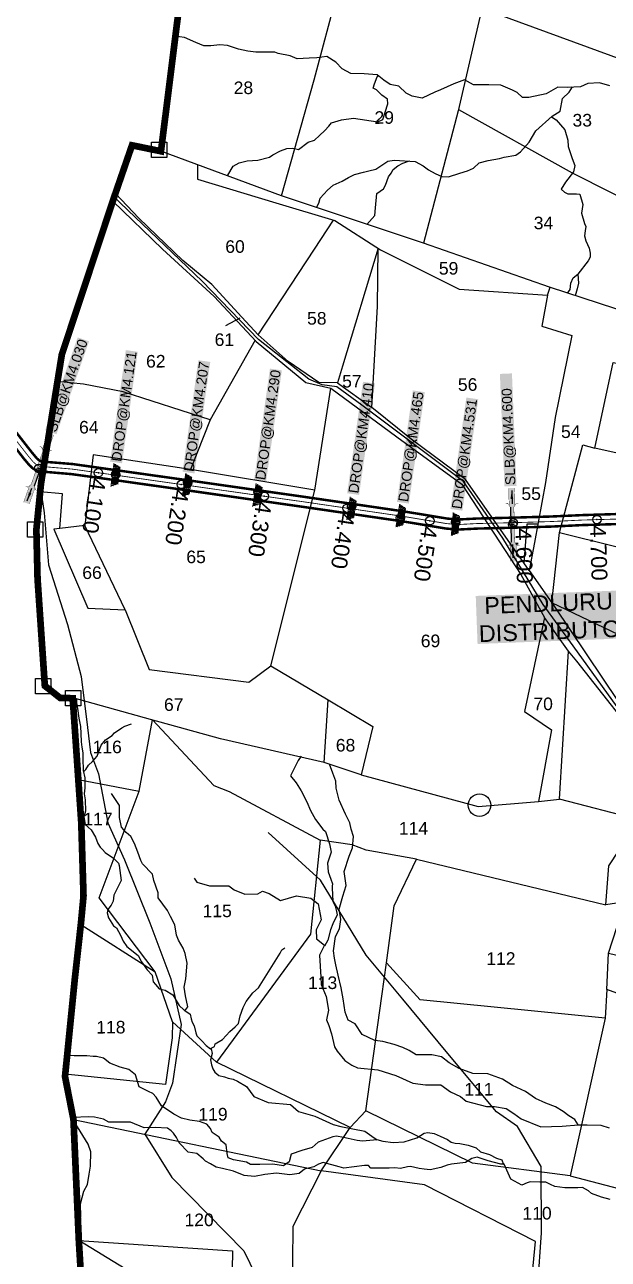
# Model space of a CAD drawing. Header units: inches. Extents: x 208632 to 221797, y 1591440 to 1598854.
# Drawn here: x 209853 to 210550, y 1595650 to 1597124 of the extents above; entities that cross this region are included whole.
import ezdxf
from ezdxf.enums import TextEntityAlignment as Align

# ---------------------------------------------------------------- set-up
doc = ezdxf.new("R2010")
doc.units = ezdxf.units.IN
doc.header["$LTSCALE"] = 15
doc.header["$MEASUREMENT"] = 0
doc.header["$PDMODE"] = 32
doc.header["$PDSIZE"] = 10
doc.linetypes.add('ACAD_ISO02W100', pattern=[15, 12, -3])
doc.linetypes.add('HIDDEN2', pattern=[0.1875, 0.125, -0.0625])
for name, color, linetype in [('BOUNDRY STONES', 240, 'Continuous'), ('CANAL1', 7, 'Continuous'), ('CSMark', 72, 'Continuous'), ('PLOTS', 7, 'Continuous'), ('PLOTS NO', 7, 'Continuous'), ('ROADS', 1, 'Continuous'), ('STREAMS', 4, 'Continuous'), ('STRUCTURE', 5, 'Continuous'), ('text2', 7, 'Continuous'), ('VILLAGE BOUNDRY', 5, 'Continuous')]:
    doc.layers.add(name, color=color, linetype=linetype)
doc.styles.get("Standard").update_dxf_attribs({"font": 'arial.ttf'})
doc.dimstyles.get("Standard").update_dxf_attribs({"dimtxt": 0.18, "dimasz": 0.18, "dimexe": 0.18, "dimexo": 0.0625, "dimgap": 0.09, "dimtad": 0, "dimtih": 1, "dimtoh": 1, "dimdec": 4, "dimzin": 0, "dimdsep": 46, "dimtxsty": 'Standard', "dimcen": 0.09, "dimadec": 0, "dimazin": 0, "dimtfac": 1, "dimtdec": 4, "dimtofl": 0, "dimtmove": 0, "dimatfit": 3, "dimfxl": 1, "dimtolj": 1, "dimtzin": 0, "dimarcsym": 0})

# ---------------------------------------------------------------- blocks, each defined once
blk = doc.blocks.new('DROP')
h = blk.add_hatch()
h.set_pattern_fill('ANSI31', color=1, scale=10, angle=45)
h.set_pattern_definition([(90, (-324.4107, -25.7687), (-1.25, 0), [])])
h.paths.add_polyline_path([(-9.9, -4.3), (-13.8, 4.1), (13.8, 4.1), (10.2, -4.3)])
at = {"layer": 'STRUCTURE', "color": 5, "const_width": 0.49}
blk.add_lwpolyline([(-9.9, -4.3), (-13.8, 4.1), (13.8, 4.1), (10.2, -4.3), (-9.9, -4.3)], dxfattribs=at)
at = {"layer": 'STRUCTURE', "color": 5}
blk.add_circle((0, 0), 1.33, dxfattribs=at)
blk = doc.blocks.new('1SLB')
at = {"layer": 'STRUCTURE'}
h = blk.add_hatch(dxfattribs=at)
h.set_pattern_fill('DOTS', color=6, scale=14, angle=320.3722, style=0)
h.set_pattern_definition([(320.372247934, (-538945.0768, -1194857.3203), (0.89503691186, 0.39489261377), [0, -0.875])])
h.paths.add_polyline_path([(-43.8, 3.5), (-43.8, -3.5), (-23.1, -3.5), (-21, -2.1), (21, -2.1), (23.1, -3.5), (43.8, -3.5), (43.8, 3.5), (23.1, 3.5), (21, 2.1), (-21, 2.1), (-23.1, 3.5)])
at = {"layer": 'STRUCTURE', "color": 6, "linetype": 'ACAD_ISO02W100', "ltscale": 0.5, "const_width": 0.35}
for points in [[(-43.8, 3.5), (-23.1, 3.5)], [(23.1, 3.5), (43.8, 3.5)], [(-43.8, -3.5), (-23.1, -3.5)], [(23.1, -3.5), (43.8, -3.5)]]:
    blk.add_lwpolyline(points, dxfattribs=at)
at = {"layer": 'STRUCTURE', "color": 6, "const_width": 0.44}
for points in [[(-25.2, 7.7), (-25.2, 4.9), (-21, 2.1), (21, 2.1), (25.2, 4.9), (25.2, 7.7)], [(-25.2, -7.7), (-25.2, -4.9), (-21, -2.1), (21, -2.1), (25.2, -4.9), (25.2, -7.7)]]:
    blk.add_lwpolyline(points, dxfattribs=at)
at = {"layer": 'STRUCTURE', "color": 6}
blk.add_lwpolyline([(-21, -2.1), (21, -2.1)], dxfattribs=at)
blk.add_lwpolyline([(-21, -2.1), (21, -2.1)], dxfattribs=at)
at = {"layer": 'STRUCTURE', "color": 0}
blk.add_circle((0, 0), 0.871, dxfattribs=at)
for points in [[(-40.8, 0), (-24.8, 0)], [(39.6, -0.2), (23.5, -0.2)]]:
    blk.add_leader(points, dimstyle='Standard', override={"dimasz": 10, "dimgap": 0.09, "dimtad": 0}, dxfattribs=at)

msp = doc.modelspace()

# ---------------------------------------------------------------- linework, layer by layer
at = {"layer": 'BOUNDRY STONES'}
for points in [[(210004.7, 1596983.4), (210023.1, 1596983.5), (210023.2, 1596965.3), (210004.7, 1596965.2)], [(209856.5, 1596530.3), (209874.9, 1596530.4), (209875, 1596512.2), (209856.6, 1596512.1)], [(209866.3, 1596343.3), (209884.7, 1596343.4), (209884.8, 1596325.2), (209866.4, 1596325.2)], [(209902, 1596328.9), (209920.4, 1596329), (209920.5, 1596310.8), (209902, 1596310.7)]]:
    msp.add_lwpolyline(points, close=True, dxfattribs=at)
msp.add_circle((210396.6, 1596192.2), 13.5, dxfattribs=at)
at = {"layer": 'CANAL1', "color": 1, "linetype": 'HIDDEN2', "ltscale": 4, "const_width": 1}
msp.add_lwpolyline([(210578.5, 1596534.2), (210519.5, 1596532.5), (210481.9, 1596530.7), (210438.2, 1596529.4), (210393.3, 1596528.3), (210370.3, 1596527.1), (210357, 1596528.3), (210305.9, 1596536.8), (210184.9, 1596554.5), (210048.6, 1596573.8), (209963.9, 1596585.8), (209910.2, 1596593.3), (209876.3, 1596596.2), (209871.4, 1596596.6), (209866.9, 1596598.9), (209863.3, 1596602.1), (209857.2, 1596609.4), (209784.9, 1596702.3)], dxfattribs=at)
at = {"layer": 'CANAL1', "color": 200, "const_width": 3}
for points in [[(210578.3, 1596540.2), (210519.3, 1596538.4), (210481.7, 1596536.7), (210438, 1596535.4), (210393.1, 1596534.3), (210370.5, 1596533.1), (210357.8, 1596534.3), (210306.8, 1596542.7), (210185.7, 1596560.4), (210049.4, 1596579.8), (209964.8, 1596591.7), (209910.9, 1596599.3), (209876.8, 1596602.1), (209873.1, 1596602.5), (209870.3, 1596603.9), (209867.7, 1596606.3), (209861.9, 1596613.2), (209789.6, 1596706)], [(210578.7, 1596528.2), (210519.7, 1596526.5), (210482.2, 1596524.7), (210438.3, 1596523.4), (210393.6, 1596522.3), (210370.2, 1596521.1), (210356.3, 1596522.4), (210304.9, 1596530.9), (210184, 1596548.5), (210047.8, 1596567.9), (209963.1, 1596579.9), (209909.5, 1596587.3), (209875.8, 1596590.2), (209869.7, 1596590.7), (209863.4, 1596593.9), (209859, 1596597.9), (209852.5, 1596605.6), (209780.2, 1596698.6)]]:
    msp.add_lwpolyline(points, dxfattribs=at)
at = {"layer": 'PLOTS'}
for points in [[(210420.3, 1597266.7), (210490, 1597289.2), (210544.2, 1597287.3), (210531.1, 1597211.9), (210592.8, 1597193.5), (210570, 1597080.7), (210399.5, 1597143.2), (210371.2, 1597021.1), (210329.6, 1596863), (210228.3, 1596896.8), (210159.9, 1596919.6), (210016.1, 1596972.7)], [(210371.6, 1597022.7), (210507.3, 1596947.1), (210599.6, 1596900.2), (210640.6, 1596877.2), (210678.2, 1596977), (210586.9, 1597063.7), (210570, 1597080.7), (210734.2, 1597076.4), (210740.1, 1597169.1), (210821.8, 1597252.7), (210838.7, 1597271.4)], [(210159.9, 1596919.6), (210199.2, 1597057.8), (210227.2, 1597164.2)], [(210059.8, 1596956.6), (210059.8, 1596939.4), (210153.4, 1596911.2), (210223.9, 1596890), (210278.2, 1596855.2), (210372.2, 1596807.9), (210477.9, 1596801), (210481.1, 1596810.3)], [(209958.6, 1596913.1), (210018, 1596855.7), (210079.6, 1596799.3), (210129.8, 1596745.8), (210189.3, 1596696.8), (210219.1, 1596689.8), (210297.9, 1596632), (210375.3, 1596575.3), (210445.7, 1596467.6), (210474.2, 1596416), (210450.1, 1596303.8), (210482.5, 1596282), (210466.8, 1596196.7), (210492, 1596199.2), (210502.7, 1596375.9), (210474.2, 1596416)], [(210132, 1596753.5), (210112.7, 1596774.5), (210076.8, 1596813.8), (210042.4, 1596842.1), (209989.5, 1596892.8), (209961.6, 1596922.2)], [(210227, 1596696.4), (210204.5, 1596696.5), (210167.9, 1596721.7), (210132, 1596753.5), (210199.6, 1596856), (210222.3, 1596890.4)], [(210640.6, 1596877.2), (210598.5, 1596771.8), (210480.2, 1596810.6), (210329.6, 1596863)], [(210477.9, 1596801), (210470.9, 1596764.1), (210506.7, 1596752.6), (210487, 1596654.9), (210475.3, 1596577.3), (210462.2, 1596505.7), (210456, 1596472.1), (210379.8, 1596580.9), (210314.9, 1596629.1), (210268.1, 1596666.9), (210274.8, 1596787.2), (210275.6, 1596856.9), (210233, 1596716.2), (210227, 1596696.4), (210268.1, 1596666.9)], [(210456, 1596472.1), (210485.7, 1596429.8), (210562.2, 1596315.8), (210605.9, 1596256.5), (210720.4, 1596165.1), (210751.4, 1596140.4), (210806.2, 1596125.6), (210722.8, 1596205.8), (210689.6, 1596232), (210680.3, 1596289.4), (210651.4, 1596353.3), (210483.1, 1596433.5), (210492.2, 1596517.7), (210519.9, 1596622.2), (210534.4, 1596618.3), (210556.3, 1596720.5), (210578.8, 1596715.7), (210598.5, 1596771.8)], [(210128.5, 1596747.2), (210074.8, 1596652.1), (209970.8, 1596685.6), (209923.6, 1596694.6), (209892.5, 1596697.7)], [(210200, 1596568.1), (210219.1, 1596689.8)], [(210074.8, 1596652.1), (210051.5, 1596592.9), (209935.1, 1596610.4), (209925.1, 1596525.8), (209895.4, 1596522.4), (209898.6, 1596563.6), (209871.8, 1596566.3)], [(210933, 1596577.2), (210927.1, 1596535.8), (210847.2, 1596551), (210661, 1596590.2), (210534.4, 1596618.3)], [(209973.5, 1596425.5), (210001.8, 1596354.1), (210121, 1596339), (210147.2, 1596358.6), (210200, 1596568.1), (210051.5, 1596592.9)], [(209895.4, 1596522.4), (209888.2, 1596521.6), (209928.9, 1596427.4), (209973.5, 1596425.5), (209925.1, 1596525.8)], [(210450, 1596480.7), (210453.6, 1596527.9), (210466.3, 1596528)], [(210492.2, 1596517.7), (210750.2, 1596453.6), (210733.7, 1596290.9), (210722.8, 1596205.8)], [(210587.2, 1596174.7), (210640.3, 1596166.8), (210729.9, 1596144.1), (210617.1, 1596239), (210599.9, 1596253.4), (210512.7, 1596364.1), (210502.7, 1596375.9)], [(210147.2, 1596358.6), (210215.6, 1596317.8), (210269.2, 1596285.9), (210255.2, 1596228.3), (210211.1, 1596243.1), (210215.6, 1596317.8)], [(210211.1, 1596243.1), (210087.3, 1596271.4), (210003.6, 1596294.5), (209910.7, 1596320.2)], [(209917.4, 1596222.8), (209989.9, 1596209), (210005.9, 1596293.9), (210079.4, 1596215.6), (210097.5, 1596208.3), (210206.2, 1596150.5), (210194.7, 1596038.1), (210116.8, 1595932), (210082.6, 1595885.3), (210029.7, 1595933.6), (210009, 1595993.2), (209942.3, 1596081.6), (209989.9, 1596209)], [(210255.2, 1596228.3), (210394.9, 1596190.6), (210466.8, 1596196.7)], [(210321.4, 1596127.9), (210547.2, 1596073.3), (210551.1, 1596119.7), (210587.2, 1596174.7), (210492, 1596199.2)], [(210242.2, 1595807.6), (210260.7, 1595827.3), (210279.7, 1595964.1), (210285.3, 1596004.1), (210294.8, 1596072.2), (210321.4, 1596127.9), (210261.3, 1596138.4), (210244.5, 1596144.8), (210206.2, 1596150.5)], [(210550.7, 1596015.4), (210570.6, 1596076.6), (210547.2, 1596073.3)], [(209920.4, 1596049.9), (210009, 1595993.2)], [(210731.9, 1595948.3), (210683.6, 1595941.1), (210600, 1595953.5), (210548.5, 1595972.2), (210550.7, 1596015.4), (210746.2, 1595969.3)], [(210548.5, 1595972.2), (210546.7, 1595938), (210325.6, 1595959.8), (210285.3, 1596004.1)], [(210546.7, 1595938), (210504.9, 1595749.9), (210388.1, 1595764.7), (210260.7, 1595827.3)], [(210029.7, 1595933.6), (210029.6, 1595914.3), (210021.5, 1595858.9), (209901.7, 1595871)], [(209911.6, 1595816.9), (210207.5, 1595755.9), (210242.2, 1595807.6), (210082.6, 1595885.3)], [(210488.9, 1595570.2), (210425.3, 1595578.6), (210458.8, 1595621.7), (210463.5, 1595671.2), (210330.7, 1595739.2), (210207.5, 1595755.9), (210173.6, 1595689.2), (210172.1, 1595520.5), (210104.3, 1595528.4), (210028.7, 1595605), (209918, 1595672.6), (210101.5, 1595660.2), (210100.4, 1595592.7), (210025.7, 1595606.8)], [(210504.9, 1595749.9), (210605, 1595723.4), (210649, 1595709.3), (210675.3, 1595691.5), (210683.1, 1595678.3), (210737.9, 1595679)]]:
    msp.add_lwpolyline(points, dxfattribs=at)
at = {"layer": 'PLOTS NO'}
msp.add_lwpolyline([(210110.2, 1596773.5), (210093.2, 1596764.2)], dxfattribs=at)
at = {"layer": 'ROADS', "color": 1}
for points in [[(211244.3, 1595457.9), (211227.8, 1595495.8), (211206.6, 1595558.3), (211149, 1595618.9), (211067.6, 1595724.9), (211026.6, 1595787.7), (210982.4, 1595833.2), (210897.5, 1595943.3), (210818.6, 1596030.4), (210733.1, 1596146.6), (210636.1, 1596227.6), (210596, 1596261.1), (210508.4, 1596382.2), (210472.6, 1596431.6), (210424.4, 1596510.8), (210377.6, 1596578.5), (210255.8, 1596669.6), (210226.3, 1596691.6), (210208.7, 1596693.9), (210192.6, 1596700.6), (210132.7, 1596748.2), (210065.3, 1596817.7), (209967.5, 1596911.1), (209960.2, 1596918.1)], [(209872.3, 1596570.7), (209876.7, 1596541.3), (209881.9, 1596479), (209904.6, 1596407.8), (209920.8, 1596345.6), (209928.4, 1596285), (209932.1, 1596254.9), (209941.3, 1596229.7), (209952.7, 1596171.2), (209972.7, 1596126.8), (210002.9, 1596051.8), (210027.9, 1595984.9), (210040.1, 1595930.4), (210029.7, 1595860.5), (210021.4, 1595838), (209997, 1595799.3), (210029.2, 1595747.9), (210115, 1595660.1), (210136.4, 1595616.1)], [(210275.2, 1595407.2), (210340.4, 1595437.9), (210366, 1595483.8), (210403.7, 1595523.8), (210438.8, 1595570.9), (210466.2, 1595618.7), (210470.6, 1595681.9), (210470.3, 1595761), (210441.9, 1595808.5), (210417, 1595826.1), (210356.9, 1595898.3), (210305, 1595960.8), (210261.3, 1596013.3), (210206.7, 1596102.5), (210144.1, 1596159.5)]]:
    msp.add_lwpolyline(points, dxfattribs=at)
at = {"layer": 'STREAMS'}
for points in [[(210552.3, 1597050.9), (210539.7, 1597054.4), (210525.9, 1597053.7), (210517, 1597049.5), (210501.4, 1597048.7), (210490.1, 1597049), (210476.3, 1597041.1), (210455.5, 1597037), (210448, 1597037), (210441.6, 1597042.9), (210436.1, 1597045.8), (210421.9, 1597051.7), (210407.5, 1597052), (210400, 1597052), (210389.5, 1597051.9), (210378.5, 1597057.8), (210365.9, 1597053.2), (210350, 1597045.9), (210343.3, 1597043.1), (210327.9, 1597036.1), (210316.1, 1597038.4), (210309, 1597042.1), (210300.3, 1597050.2), (210289.8, 1597052.5), (210282.1, 1597057.6), (210274.2, 1597063.9), (210258.8, 1597065.2), (210243, 1597065.5), (210232.5, 1597071.2), (210224.8, 1597079), (210214.3, 1597085.9), (210202.3, 1597084.1), (210193, 1597083.8), (210178.8, 1597083.2), (210170.4, 1597086.7), (210155.9, 1597089.4), (210152.2, 1597090.9), (210129.2, 1597091.1), (210119.9, 1597092.2), (210108.7, 1597094.7), (210095.4, 1597098.8), (210086.4, 1597099.8), (210075.5, 1597098.7), (210067.4, 1597098.7), (210057.9, 1597102.6), (210044.3, 1597108.6), (210032.1, 1597110.2)], [(210095.6, 1596943.4), (210099.9, 1596950.8), (210102.2, 1596954.8), (210109.5, 1596958.7), (210119.1, 1596961.1), (210131.6, 1596962.2), (210145.9, 1596965.7), (210149.6, 1596968.3), (210158.9, 1596973), (210166.5, 1596976), (210173.6, 1596976.2), (210180.2, 1596974.7), (210191.9, 1596983.4), (210199.6, 1596985.8), (210205.3, 1596991.4), (210211.7, 1596997.4), (210216.6, 1597002.5), (210219.6, 1597006.6), (210231.6, 1597010.1), (210245.9, 1597012), (210274.9, 1597007.8), (210281.1, 1597010.4), (210287.1, 1597029.3), (210286.7, 1597034.7), (210279.9, 1597039.6), (210273.5, 1597045.9), (210269.7, 1597047.9), (210271.3, 1597053.3), (210274.3, 1597061.6), (210275.8, 1597063.6)], [(210201.9, 1596905.4), (210204.8, 1596910.6), (210206.4, 1596916.8), (210215.1, 1596926.4), (210221.7, 1596932.4), (210232.3, 1596936.8), (210240, 1596941.3), (210247.1, 1596944.9), (210257.8, 1596947.8), (210264.3, 1596949.2), (210272.9, 1596951.4), (210287, 1596961), (210294.6, 1596962), (210319.8, 1596960.4), (210329.1, 1596955.1), (210335.7, 1596950.4), (210343.7, 1596946.1), (210351.4, 1596942.4), (210359.6, 1596942.2), (210373.2, 1596946.5), (210382.2, 1596949.4), (210389.2, 1596952.7), (210396.1, 1596958.7), (210406.7, 1596961.8), (210420.4, 1596964.1), (210426, 1596965.6), (210440, 1596968), (210445.4, 1596971.9), (210455.9, 1596983.6), (210463.6, 1596997.2), (210483.5, 1597014.5), (210492.7, 1597020.6), (210495.5, 1597035.6), (210503.6, 1597043.4), (210507.6, 1597049.5)], [(210482.5, 1597013.9), (210487.9, 1597010.1), (210498.4, 1596998.2), (210501.9, 1596986), (210502.3, 1596978.4), (210507, 1596964), (210510.4, 1596955.8), (210508.8, 1596948.2), (210499.1, 1596935.8), (210493.9, 1596927.6), (210497.9, 1596924), (210502.1, 1596922), (210512.5, 1596921.8), (210516.3, 1596921.4), (210519.8, 1596909), (210518.2, 1596898.8), (210521.9, 1596886.6), (210523.7, 1596882.8), (210522.9, 1596877.6), (210522, 1596871.6), (210523.6, 1596865.8), (210527.6, 1596857), (210528.7, 1596851), (210528.7, 1596846.2), (210526.1, 1596841.9), (210513.9, 1596825.8), (210514.6, 1596815.2), (210513, 1596808.6), (210510.8, 1596800.1)], [(210262.1, 1596885.4), (210271.7, 1596896.1), (210272.5, 1596905), (210274, 1596922.3), (210281.7, 1596927.7), (210284.2, 1596932.2), (210288, 1596942.2), (210291, 1596946.5), (210293.6, 1596951.1), (210299, 1596955.4), (210305.1, 1596958.6), (210312.9, 1596961.3)], [(210501.6, 1596803.3), (210504.8, 1596807.5), (210505.6, 1596815.1), (210508.5, 1596821.8), (210513.9, 1596826)], [(209915.4, 1596319.4), (209915.4, 1596314.9), (209916.7, 1596304.8), (209917.8, 1596296.2), (209919.9, 1596286), (209920.3, 1596277.6), (209920.6, 1596267.7), (209921.6, 1596261.4), (209922.7, 1596254.6), (209922.9, 1596248), (209923, 1596233.7), (209925.3, 1596224.8), (209925.3, 1596220.7), (209925.1, 1596212.9), (209924.3, 1596205.8), (209925.4, 1596198.4), (209925.8, 1596185.2), (209923.8, 1596178.2), (209925.7, 1596169), (209932.7, 1596162.7), (209937.9, 1596154), (209940.6, 1596146.6), (209943.3, 1596142.1), (209946.4, 1596139.1), (209949.3, 1596135.8), (209959.3, 1596129), (209965.3, 1596122.9), (209966, 1596120.3), (209968.7, 1596102.4), (209959.7, 1596084.9), (209959.2, 1596077.5), (209956.7, 1596072.9), (209952.8, 1596067.8), (209952, 1596063.5), (209953.5, 1596057.5), (209959.3, 1596048.3), (209962.8, 1596045.7), (209967.7, 1596037.1), (209971.1, 1596029.7), (209975.2, 1596023.5), (209989, 1596012.6), (209992.9, 1596005.1), (209999.5, 1595995.6), (210005.7, 1595989.3), (210006.8, 1595981.5), (210009.7, 1595978.2), (210013.8, 1595972.9), (210021, 1595971.3), (210030.3, 1595965.6), (210037.7, 1595953.1), (210043.3, 1595947.8), (210044.5, 1595946.8), (210048, 1595951.5), (210045.5, 1595964.4), (210043.8, 1595974.9), (210045.8, 1595985), (210047.4, 1596003.4), (210045.1, 1596015.3), (210042.8, 1596021.3), (210037.2, 1596031.1), (210034.7, 1596037), (210032.8, 1596049.3), (210027.6, 1596059.4), (210023.9, 1596066.3), (210012.7, 1596081.5), (210012.7, 1596087.4), (210007.5, 1596102.3), (210006, 1596109.9), (209994.1, 1596122), (209992, 1596126.1), (209988.5, 1596136.1), (209984.3, 1596146.3), (209980.2, 1596154.9), (209974.4, 1596159.6), (209969.1, 1596166), (209966.7, 1596177.5), (209966.7, 1596191.6), (209957.2, 1596206.3)], [(209923.4, 1596231.8), (209926.3, 1596234.7), (209929.5, 1596240), (209934.2, 1596244.1), (209939.7, 1596250.7), (209944.6, 1596263.9), (209949.7, 1596270.3), (209957.7, 1596275.2), (209960.4, 1596278.5), (209969.4, 1596284.3), (209972.9, 1596286.6), (209980.7, 1596289.1)], [(210183.5, 1596250.6), (210179.8, 1596245.6), (210170.8, 1596227), (210177.6, 1596218.9), (210183.4, 1596209.1), (210190.2, 1596196), (210194.6, 1596185.9), (210200.7, 1596175.1), (210209.6, 1596163.4), (210212.6, 1596160.7), (210217.4, 1596146.2), (210219.5, 1596136.1), (210215.1, 1596122.9), (210215.8, 1596112.5), (210218.9, 1596104), (210221, 1596098.3), (210220.6, 1596095.4), (210220.7, 1596093.7), (210221.4, 1596077.1), (210224.1, 1596071.8), (210225.8, 1596065.4), (210226.5, 1596061.3), (210221.5, 1596050.5), (210218.5, 1596043.4), (210215.5, 1596031.2), (210211.5, 1596023.8)], [(210514.3, 1595810.7), (210510.4, 1595817.1), (210503.4, 1595821.3), (210496.5, 1595826.7), (210487.4, 1595832.1), (210475.9, 1595836.6), (210463.5, 1595841.9), (210451.5, 1595850.5), (210436.1, 1595857.7), (210424.1, 1595865.1), (210415.4, 1595868.5), (210406.4, 1595871.3), (210388.6, 1595872), (210372.1, 1595877.7), (210360.4, 1595884.5), (210351, 1595891.7), (210339.5, 1595894.2), (210321, 1595894.3), (210312.6, 1595899.4), (210304.9, 1595903.1), (210294.5, 1595906.5), (210281.1, 1595910), (210271.6, 1595911.4), (210256.3, 1595918.6), (210248.1, 1595931.2), (210239.6, 1595935.5), (210236.2, 1595945), (210233.5, 1595960.9), (210231.5, 1595974), (210227.9, 1595989.2), (210225, 1596001.6), (210223.4, 1596009.7), (210222.2, 1596018.3), (210224.6, 1596035.5), (210229.2, 1596044.6), (210231, 1596055.8), (210228.8, 1596068.2), (210233.3, 1596083.6), (210237.2, 1596096.2), (210235, 1596113.1), (210241, 1596131.4), (210244.9, 1596141.3), (210246.2, 1596154.6), (210243.4, 1596163.4), (210241.5, 1596171.2), (210236.3, 1596181.4), (210228.8, 1596198), (210225.5, 1596212.3), (210224.8, 1596220.7), (210221.2, 1596230.2), (210217.4, 1596241.3)], [(210055.9, 1596105), (210058.9, 1596100.4), (210074.1, 1596095.9), (210076.1, 1596095.9), (210097.2, 1596095.9), (210103.5, 1596091), (210116.4, 1596086.1), (210131.6, 1596086.2), (210137.2, 1596089.5), (210145.4, 1596086.9), (210159, 1596078.4), (210177.8, 1596083.8), (210195, 1596081.2), (210203.9, 1596074.6), (210207.3, 1596055.5), (210201.4, 1596043.3), (210201.8, 1596032.7), (210211.4, 1596024.9), (210205.5, 1596013.3), (210206.9, 1595986.9), (210207.6, 1595978), (210213.3, 1595963.8), (210216.3, 1595947.4), (210213.7, 1595935.8), (210216.7, 1595929), (210219.7, 1595919.4), (210223.4, 1595903.9), (210226.4, 1595898.7), (210235.7, 1595887.5), (210244, 1595881.9), (210250.9, 1595878.7), (210275, 1595876.1), (210296.5, 1595869.6), (210317, 1595860.5), (210332, 1595858.5), (210350.5, 1595858.2), (210361.8, 1595850), (210374, 1595844.5), (210380.6, 1595838.9), (210404.8, 1595832.4), (210414.3, 1595832.5), (210428.2, 1595830.2), (210437.5, 1595824), (210446.4, 1595817.7), (210469.9, 1595808.3), (210495.3, 1595809), (210514.7, 1595810.8), (210525, 1595810.8), (210541.5, 1595810.2), (210551.4, 1595807)], [(210075.1, 1595901.6), (210080.2, 1595904.1), (210080.8, 1595907.4), (210089.4, 1595912.4), (210098.5, 1595921.9), (210104.9, 1595927.5), (210108.6, 1595931.4), (210110.8, 1595940.7), (210114.2, 1595950.8), (210117.9, 1595957.9), (210125.7, 1595968), (210132.5, 1595974.2), (210158.6, 1596015.7), (210160.6, 1596019.4), (210164.2, 1596021.7)], [(210044.6, 1595946.9), (210050.8, 1595942.6), (210052.2, 1595937.1), (210053.5, 1595933.2), (210055.6, 1595928.9), (210057.9, 1595920.4), (210059.1, 1595916.7), (210064.9, 1595910.7), (210069.9, 1595905.2), (210075.1, 1595901.5), (210076.1, 1595901.5), (210077.4, 1595895.9), (210075.1, 1595888.4), (210076.4, 1595882.3), (210078.1, 1595877.5), (210080.6, 1595873.6), (210085.3, 1595869.7), (210092.1, 1595868.1), (210096.3, 1595866.3), (210102.5, 1595865), (210107.4, 1595862.8), (210118.4, 1595856.2), (210126.9, 1595844.3), (210144.3, 1595837.2), (210170.9, 1595834.8), (210180.4, 1595826.6), (210199.9, 1595821), (210221.8, 1595811), (210230.9, 1595808.5), (210245.1, 1595805.7), (210259.6, 1595802.9), (210268, 1595797), (210274.2, 1595792.9), (210256.9, 1595791.3), (210250.3, 1595792.1), (210239.6, 1595794.2), (210234.2, 1595795.4), (210225.7, 1595797.2), (210221.2, 1595796.1), (210203.9, 1595789.9), (210196.5, 1595783.7), (210184.2, 1595779.9), (210171.6, 1595775.7), (210169.1, 1595766.6), (210162.6, 1595761.7), (210149.6, 1595763.7), (210134.1, 1595763.4), (210123.2, 1595763.4), (210118.4, 1595766), (210102.7, 1595768.8), (210096.3, 1595771.3), (210095.3, 1595776.6), (210094, 1595786.9), (210088.2, 1595791.3), (210085.7, 1595795.8), (210077.4, 1595801.5), (210075.1, 1595806.2), (210070.8, 1595811.4), (210062.3, 1595814.4), (210050.7, 1595816.2), (210040.8, 1595818.5), (210031.5, 1595823.4), (210016.8, 1595833.2), (210010.2, 1595843.5), (210006.5, 1595848.2), (210001.3, 1595850.3), (209989.9, 1595855.8), (209985.7, 1595870.3), (209977.8, 1595876.7), (209967.3, 1595879.5), (209954.9, 1595884.4), (209947.4, 1595890), (209938.9, 1595892.2), (209935, 1595892.2), (209927.6, 1595893), (209912.5, 1595892.9), (209903.7, 1595893.9)], [(210552.7, 1595721.5), (210542.2, 1595724.1), (210530.3, 1595728.7), (210526.6, 1595731.7), (210519.7, 1595735.9), (210514.1, 1595735.6), (210498.6, 1595735.5), (210486.3, 1595737.1), (210481.4, 1595739.4), (210475.8, 1595742), (210468.5, 1595742.3), (210456.9, 1595742.6), (210453.6, 1595741.3), (210447.1, 1595738.6), (210433.8, 1595745.8), (210425.8, 1595763.6), (210421.9, 1595763.5), (210407, 1595767.8), (210393.8, 1595772), (210387.2, 1595770.3), (210379.6, 1595765.7), (210363.1, 1595763.6), (210357.9, 1595762.6), (210350.3, 1595759.6), (210337.7, 1595756.9), (210330.5, 1595757.9), (210324.5, 1595758.5), (210314.3, 1595760.8), (210310.7, 1595760.4), (210302.1, 1595758.4), (210295.5, 1595759.1), (210288.6, 1595759), (210280.6, 1595759), (210266.8, 1595758.9), (210263.8, 1595761.9), (210259.2, 1595761.9), (210234.4, 1595758.8), (210228.8, 1595760.4), (210209.7, 1595765.6), (210204.1, 1595763.6), (210198.8, 1595760.6), (210187.6, 1595757.6), (210181, 1595752.6), (210170.1, 1595751), (210153.9, 1595752.9), (210140.1, 1595751.5), (210127.9, 1595748.8), (210115.4, 1595750.2), (210102.6, 1595755.3), (210089.5, 1595758.3), (210082, 1595760), (210075.4, 1595763.9), (210069.4, 1595767.2), (210066.5, 1595770), (210058.8, 1595776.4), (210048.6, 1595778), (210038, 1595789.2), (210034.7, 1595795.6), (210031.1, 1595800.5), (210028.2, 1595803.4), (210023.8, 1595806.7), (210009.1, 1595807.3), (209996.1, 1595807.2), (209979.6, 1595813.8), (209966.3, 1595813.8), (209953.9, 1595813.7), (209947.4, 1595817.4), (209936.9, 1595819.6), (209929.2, 1595820.2), (209911.2, 1595819.5)], [(209917.6, 1595697.2), (209920.3, 1595701.3), (209920, 1595716.3), (209924.1, 1595731.5), (209928.4, 1595739.4), (209930.5, 1595751.7), (209932.1, 1595761.1), (209932.2, 1595778.2), (209929.3, 1595787.7), (209919.6, 1595803.1), (209910.6, 1595817.6)], [(210273.9, 1595793.1), (210280.9, 1595791.1), (210293.6, 1595789.4), (210306.4, 1595790.5), (210321.7, 1595795.3), (210330.6, 1595800.6), (210335, 1595801.6), (210342.3, 1595800.4), (210349.5, 1595797), (210358.3, 1595793.2), (210362.8, 1595790.1), (210367.4, 1595788.7), (210373, 1595788.4), (210382.8, 1595786.3), (210392.4, 1595783.2), (210397.9, 1595778.2), (210408.5, 1595775.1), (210416.9, 1595770.7), (210423.1, 1595768.9), (210425.1, 1595763.3)]]:
    msp.add_lwpolyline(points, dxfattribs=at)
at = {"layer": 'text2', "color": 2, "linetype": 'Continuous'}
for p in [(209870, 1596594, 109), (209962, 1596587, 110), (210048, 1596577, 111), (210132, 1596566, 112), (210244, 1596549, 113), (210302, 1596535, 114), (210368, 1596530, 115), (210436, 1596527, 116)]:
    msp.add_point(p, dxfattribs=at)
at = {"layer": 'text2', "color": 3, "linetype": 'Continuous'}
for p in [(209941.4, 1596588.9), (210040.4, 1596575), (210139.4, 1596560.9), (210238.4, 1596546.6), (210337.2, 1596531.6), (210436.8, 1596529.4), (210536.8, 1596533)]:
    msp.add_point(p, dxfattribs=at)
at = {"layer": 'VILLAGE BOUNDRY', "linetype": 'HIDDEN2', "ltscale": 8, "const_width": 8}
msp.add_lwpolyline([(209920.8, 1595626.2), (209918, 1595672.6), (209911.6, 1595816.9), (209901.5, 1595868.2), (209913.4, 1595986.7), (209920.4, 1596049.9), (209923.6, 1596083.9), (209920.9, 1596171.6), (209910.7, 1596319.8), (209895.7, 1596320.2), (209877.4, 1596334.6), (209868.7, 1596462.3), (209867.3, 1596521.1), (209872.8, 1596575.9), (209897.7, 1596730.1), (209960.3, 1596918.4), (209981.5, 1596979.8), (210016.1, 1596972.7), (210043.8, 1597193.4), (210043.5, 1597470.1), (210059, 1597651.2), (210073.2, 1597873.4), (210051.6, 1597889.9), (210065.5, 1598165.4)], dxfattribs=at)

# ---------------------------------------------------------------- block references
at = {"layer": 'text2', "color": 3, "linetype": 'Continuous'}
for name, p, rotation in [('1SLB', (209870, 1596594, 109), 70.59272104680244), ('DROP', (209961.9, 1596586), 82.39111366759111), ('DROP', (210047.4, 1596574), 81.6234262145038), ('DROP', (210131.5, 1596562.1), 81.8162133867866), ('1SLB', (210436, 1596527, 116), 271.4848171798629), ('DROP', (210243.8, 1596545.8), 81.27213927676661), ('DROP', (210302.7, 1596537.2), 80.81851576401505), ('DROP', (210367.8, 1596527.3), 85.08556394685965)]:
    msp.add_blockref(name, p, dxfattribs=dict(at, rotation=rotation))

# ---------------------------------------------------------------- texts
at = {"layer": 'CSMark', "color": 1}
for s, rotation, p in [('4.100', 261.3619, (209941.3, 1596582.4)), ('4.200', 261.3619, (210040.3, 1596568.4)), ('4.300', 261.3619, (210139.3, 1596554.4)), ('4.400', 261.3619, (210238.3, 1596540.1)), ('4.700', 271.7592, (210537.9, 1596526.5)), ('4.500', 261.3619, (210337.2, 1596525)), ('4.600', 271.7592, (210448.8, 1596522.9))]:
    msp.add_text(s, height=19, rotation=rotation, dxfattribs=at).set_placement(p, align=Align.MIDDLE_LEFT)
at = {"layer": 'PLOTS NO'}
for s, p in [('28', (210102.9, 1597040.9)), ('29', (210271.1, 1597005.4)), ('33', (210507.6, 1597002.2)), ('34', (210461.3, 1596879.6)), ('60', (210092.9, 1596851.4)), ('59', (210348, 1596825.4)), ('58', (210190.6, 1596765.7)), ('61', (210080.2, 1596740.3)), ('62', (209998.3, 1596714.5)), ('57', (210232.5, 1596690.7)), ('56', (210370.7, 1596686.7)), ('64', (209918.3, 1596635.8)), ('54', (210493.9, 1596630.4)), ('55', (210446.6, 1596556.4)), ('65', (210046.4, 1596481)), ('66', (209922.1, 1596462.1)), ('69', (210326.4, 1596380.7)), ('67', (210019.7, 1596304.7)), ('70', (210460.9, 1596305.5)), ('116', (209934.4, 1596254.1)), ('68', (210224.9, 1596256.2)), ('117', (209923.4, 1596168)), ('114', (210300.2, 1596157)), ('115', (210065.8, 1596058.4)), ('112', (210404.6, 1596001.5)), ('113', (210191.7, 1595972.6)), ('118', (209938.8, 1595919.6)), ('111', (210378.4, 1595845.5)), ('119', (210060.8, 1595815.7)), ('120', (210044.2, 1595689.6)), ('110', (210447.8, 1595697.5))]:
    msp.add_text(s, height=15, rotation=0.2399, dxfattribs=at).set_placement(p)
at = {"layer": 'STRUCTURE', "color": 5, "attachment_point": 1, "bg_fill": 1, "box_fill_scale": 1.1, "bg_fill_color": 7, "bg_fill_true_color": 16777215, "bg_fill_transparency": 0}
for s, insert, char_height, width, rotation in [('SLB@KM4.030', (209879.3, 1596640.4), 12, 115.119, 70.6905), ('DROP@KM4.121', (209956.7, 1596603.3), 12, 131.997, 81.9693), ('DROP@KM4.207', (210043.2, 1596591.2), 12, 131.997, 81.9029), ('DROP@KM4.290', (210128.7, 1596581.3), 12, 131.866, 81.9029), ('SLB@KM4.600', (210427.5, 1596573.9), 12, 131.997, 92.3322), ('DROP@KM4.410', (210239.8, 1596565.5), 12, 131.997, 81.9029), ('DROP@KM4.465', (210299.3, 1596555.2), 12, 131.997, 81.9029), ('DROP@KM4.531', (210363.2, 1596546.7), 12, 131.997, 81.9029), ('{\\C1; PENDLURU DISTRIBUTORY}', (210394.1, 1596440), 20, 207.99, 2.1576)]:
    msp.add_mtext(s, dxfattribs=dict(at, insert=insert, char_height=char_height, width=width, rotation=rotation))

doc.saveas('drawing.dxf')
